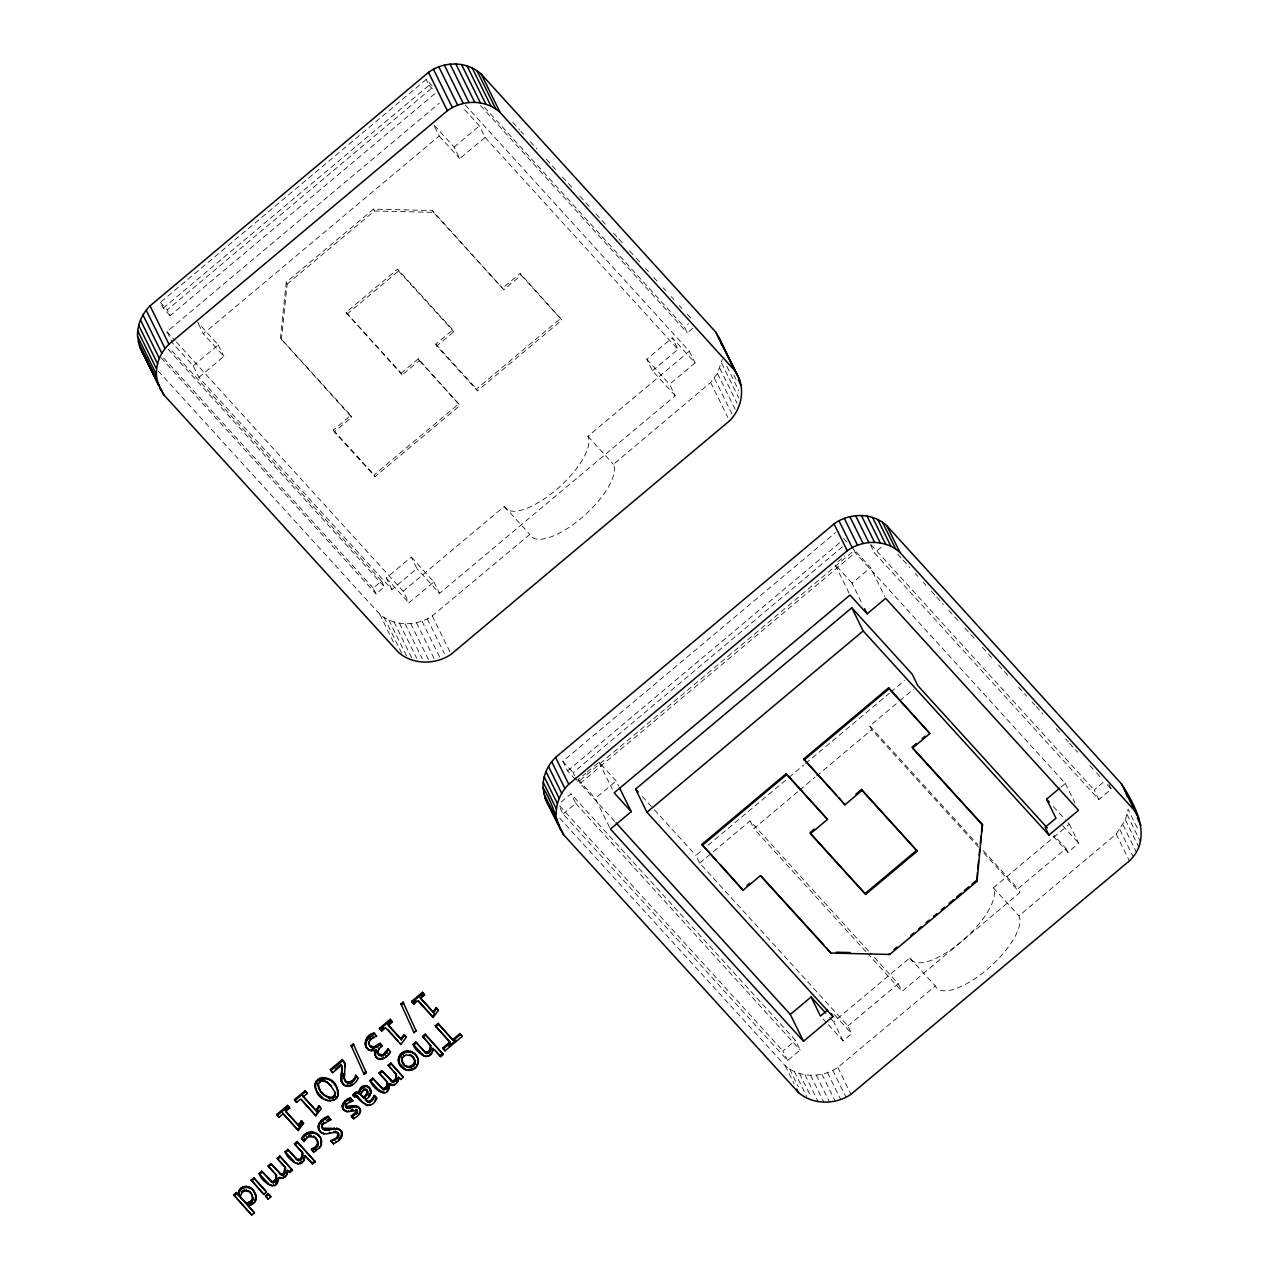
<?xml version="1.0" encoding="UTF-8"?>
<svg xmlns="http://www.w3.org/2000/svg" width="1279" height="1279" viewBox="0 0 1279 1279"><rect width="100%" height="100%" fill="white"/><g stroke="black" fill="none" stroke-linecap="round" stroke-linejoin="round"><path stroke-width="0.75" stroke-dasharray="5 3.75" d="M418.345 358.775L419.256 360.646L402.15 374.987L401.222 373.132L418.345 358.775L460.024 405.443L375.051 476.699L334.283 431.902L351.677 417.306L280.437 338.152L286.224 282.275L373.468 209.117L432.478 210.523L503.798 289.741L521.113 275.225L520.201 273.37L502.887 287.887M281.348 340.006L287.135 284.13L286.224 282.275M158.212 371.006L379.719 614.128C394.204 626.662 416.746 626.534 432.254 615.886L529.794 534.43A54.821 20.528 -42.3 0 0 580.97 518.443A54.821 20.528 -42.3 0 0 613.392 464.325L710.644 382.501L717.471 373.42L722.235 359.479M559.706 818.144L785.226 1065.679C799.727 1078.197 822.269 1078.069 837.777 1067.437L935.317 985.965A54.821 20.528 -42.3 0 0 986.493 969.978A54.821 20.528 -42.3 0 0 1018.915 915.86L1116.167 834.052L1125.408 819.919L1128.062 809.223L1138.646 830.711M170.091 315.673L163.232 308.127L160.403 302.372L426.243 79.458L433.101 86.988L167.261 309.918L170.091 315.673L435.931 92.743M163.232 308.127L429.073 85.213L426.243 79.458M391.966 589.539L386.29 578.028L411.294 557.068L416.954 568.579L391.966 589.539L198.9 377.353L193.225 365.842L172.665 343.252L166.941 331.629L439.337 103.199M198.9 377.353L223.889 356.393L203.329 333.803L439.209 135.99L433.549 124.479L454.109 147.069L459.769 158.58L485.061 137.397L479.385 125.886L462.694 107.516M287.135 284.13L374.395 210.971L433.389 212.378L503.798 289.741M193.225 365.842L218.229 344.882L197.669 322.292M454.109 147.069L479.385 125.886M402.15 374.987L345.985 312.428L397.577 269.15L452.83 329.854L453.741 331.725L436.699 346.017L477.467 390.83L561.881 320.038L520.201 273.37M346.897 314.282L398.504 271.004L397.577 269.15M334.283 431.902L333.371 430.032L350.766 415.451L280.437 338.152M436.699 346.017L435.771 344.163L452.83 329.854M375.051 476.699L374.139 474.845L459.113 403.588M477.467 390.83L476.555 388.96L560.969 318.183M381.574 581.098L384.403 586.853L376.042 593.856L373.212 588.1L381.574 581.098L169.356 347.952M692.77 328.287L687.287 332.876L684.457 327.12L688.566 323.683M675.216 395.771L652.45 370.75L646.79 359.255L672.29 337.864L695.057 362.9L669.557 384.276L675.216 395.771L439.544 593.392L416.954 568.579M652.45 370.75L677.95 349.375L672.29 337.864M411.294 557.068L433.885 581.881L408.88 602.841L403.157 591.218L504.294 506.404A54.821 20.528 -42.3 0 0 555.486 490.417A54.821 20.528 -42.3 0 0 587.908 436.299L689.333 351.261L465.188 104.926M575.278 779.391L567.556 770.901L562.824 761.309L835.555 532.608M567.556 770.901L841.806 540.921M574.703 775.825L573.136 772.628L842.813 546.485M614.671 821.39L580.122 783.419L578.236 779.582L585.654 773.363M587.141 772.116L593.088 767.128M594.559 765.881L599.02 762.156L616.142 780.957L618.652 786.073M837.761 561.961L844.875 555.981M852.102 552.24L577.852 782.22L575.486 777.424M580.122 783.419L855.315 552.656L853.429 548.819L870.535 567.62L884.764 596.526M561.161 802.061L571.01 793.811L795.474 1040.403L800.19 1049.995L787.624 1060.531L563.08 814.004L559.93 807.609M563.08 814.004L575.726 803.404L571.01 793.811M1108.941 784.347L1111.307 789.143L1098.869 799.567L874.468 552.88L881.407 547.06M609.571 827.305L595.343 798.4L616.142 780.957M861.247 601.913L852.022 583.16L870.535 567.62M828.44 1024.799L843.069 1040.866L851.67 1033.656L847.897 1025.982L699.709 863.117L695.936 855.443L702.027 850.343M708.118 845.227L787.288 778.831M788.823 777.552L804.043 764.794M805.562 763.515L889.321 693.282M890.839 692.003L904.541 680.508M699.709 863.117L711.923 852.885M713.442 851.606L750.07 820.894L868.889 951.464M978.483 847.13L871.686 729.749L869.8 725.912L898.306 702.011M899.808 700.748L913.318 689.413M865.995 951.8L753.843 828.568L798.224 791.349M799.759 790.07L815.059 777.232M816.594 775.953L871.686 729.749M1060.994 787.081L1065.311 783.451L855.315 552.656M787.624 1060.531L782.908 1050.938L795.474 1040.403M1098.869 799.567L1094.137 789.974L1103.825 781.869M843.069 1040.866L833.684 1021.809L909.817 957.955A54.821 20.528 -42.3 0 0 961.009 941.968A54.821 20.528 -42.3 0 0 993.431 887.85L1069.34 824.188L1065.327 819.759M847.897 1025.982L898.258 983.743L870.216 952.935M867.322 953.271L902.031 991.417L1019.859 892.598L1017.972 888.761L1065.999 848.489L1053.992 835.283M1053.161 836.146L1067.885 852.326L1078.725 843.245L1069.34 824.188M163.616 357.976L373.212 588.1M161.074 357.832L376.042 593.856M559.706 805.882L782.908 1050.938M512.815 122.4L519.53 129.771M520.873 131.257L523.559 134.199M530.273 141.585L536.972 148.972M546.373 159.299L557.116 171.114M562.488 177.014L573.216 188.828M579.931 196.215L590.674 208.029M596.046 213.929L606.774 225.743M613.488 233.114L617.517 237.542M618.86 239.029L624.232 244.928M629.604 250.844L634.96 256.743M636.303 258.214L640.331 262.643M645.703 268.558L648.389 271.5M653.761 277.415L657.79 281.844M663.146 287.743L665.831 290.701M671.203 296.6L673.889 299.558M679.261 305.457L681.947 308.415M687.319 314.314L691.347 318.743M897.714 554.223L901.743 558.651M903.086 560.138L909.801 567.524M915.172 573.424L917.858 576.381M923.246 582.297L925.932 585.254M931.304 591.154L935.333 595.582M936.676 597.069L943.39 604.455M948.762 610.371L959.506 622.186M964.878 628.101L975.621 639.916M982.352 647.302L993.096 659.117M998.467 665.032L1009.211 676.847M1018.612 687.191L1026.669 696.064M1032.041 701.963L1034.727 704.921M1036.07 706.392L1042.801 713.794M1056.23 728.566L1060.259 732.995M1065.631 738.91L1068.317 741.852M1069.66 743.339L1077.717 752.196M1089.804 765.497L1095.176 771.413M1096.519 772.884L1100.564 777.312M1107.278 784.698L1111.307 789.143M484.389 107.212L684.457 327.12M480.504 105.581L687.287 332.876M871.079 544.774L1094.137 789.974M485.061 137.397L677.95 349.375M843.516 538.411L847.385 542.648M429.073 85.213L434.796 91.48M852.022 583.16L834.915 564.343L850.007 595.039M646.79 359.255L669.557 384.276M1053.272 806.521L1063.984 818.288M439.209 135.99L459.769 158.58M1062.657 825.579L1078.725 843.245M521.113 275.225L561.881 320.038M869.8 725.912L977.923 844.748M983.263 850.615L1017.972 888.761M983.823 852.997L1019.859 892.598M587.908 436.299L613.392 464.325M993.431 887.85L1018.915 915.86M398.504 271.004L453.741 331.725M435.771 344.163L476.555 388.96M419.256 360.646L460.024 405.443M345.985 312.428L401.222 373.132M504.294 506.404L529.794 534.43M909.817 957.955L935.317 985.965M333.371 430.032L374.139 474.845M642.282 796.481L653.009 808.28M654.352 809.751L695.936 855.443M834.388 1014.663L851.67 1033.656M829.687 1017.429L833.684 1021.809M823.132 1018.963L827.113 1023.344M160.403 302.372L167.261 309.918M562.824 761.309L573.136 772.628M578.236 779.582L595.343 798.4M166.941 331.629L174.999 340.47M176.342 341.941L403.157 591.218M386.29 578.028L408.88 602.841M168.173 349.279L384.403 586.853M575.726 803.404L800.19 1049.995M1127.119 814.627L1140.34 841.486M1125.408 819.919L1138.63 846.762M1122.994 824.971L1136.2 851.83M1119.876 829.703L1133.098 856.562M1116.167 834.052L1129.373 860.911M1065.311 783.451L1075.015 803.148M1065.999 848.489L1067.885 852.326M870.535 544.886L874.468 552.88M733.89 374.923L737.312 381.909M726.84 366.402L738.846 390.814M721.596 363.092L738.766 397.977M719.885 368.368L737.056 403.253M717.471 373.42L735.489 410.047M714.369 378.168L733.251 416.538M710.644 382.501L727.799 417.386M689.333 351.261L695.057 362.9M898.258 983.743L902.031 991.417M750.07 820.894L753.843 828.568M432.478 210.523L433.389 212.378M837.777 1067.437L850.983 1094.296M832.789 1070.347L846.011 1097.206M827.481 1072.633L840.703 1099.492M821.949 1074.248L835.155 1101.091M816.274 1075.143L829.495 1102.002M810.582 1075.319L823.804 1102.162M804.971 1074.76L818.192 1101.619M799.535 1073.497L810.982 1096.774M373.468 209.117L374.395 210.971M794.371 1071.53L806.713 1096.599M789.575 1068.908L798.384 1086.814M785.226 1065.679L794.051 1083.585M599.02 762.156L612.369 789.271M433.885 581.881L439.544 593.392M350.766 415.451L351.677 417.306M432.254 615.886L451.135 654.256M427.266 618.812L444.437 653.697M421.958 621.098L439.976 657.726M416.426 622.697L434.444 659.324M410.767 623.592L428.785 660.22M405.075 623.768L422.23 658.653M399.448 623.209L416.618 658.093M394.012 621.946L412.03 658.573M388.848 619.979L406.866 656.607M384.052 617.357L402.07 653.985M379.719 614.128L393.436 642.026M218.229 344.882L223.889 356.393M198.469 323.939L203.329 333.803"/><path stroke-width="1.5" d="M304.77 1157.687L304.77 1155.529L312.54 1164.05L315.21 1161.796L297.16 1141.523L294.49 1143.778L302.787 1153.338L302.515 1157.383L300.789 1160.117L297.479 1160.293L287.775 1149.405L285.089 1151.66C287.311 1159.445 301.94 1170.765 304.77 1157.687L304.29 1156.728L303.443 1161.252M337.816 1096.199L337.368 1089.292C342.852 1104.992 318.615 1103.265 316.345 1090.427L318.135 1093.529M432.798 1050.315L432.814 1048.156L440.568 1056.678L443.253 1054.44L425.204 1034.167L422.518 1036.406L430.815 1045.966L430.543 1050.027L428.817 1052.761L425.523 1052.921L415.803 1042.033L413.133 1044.288C415.355 1052.089 429.984 1063.409 432.798 1050.315L432.334 1049.356L432.35 1052.233M356.985 1111.355L351.325 1115.8L351.805 1116.759L356.937 1113.322L357.001 1110.428M357.465 1112.314L356.489 1109.548L357.465 1111.387M316.808 1091.387C307.887 1075.143 334.219 1073.449 336.985 1088.125L335.21 1085.04M315.465 1088.285L315.945 1089.244C312.3 1076.007 331.709 1075.687 335.674 1085.999M355.706 1075.239L356.17 1076.199C355.386 1081.89 346.801 1086.479 344.435 1079.412C347.536 1085.519 354.827 1080.147 355.706 1075.239L358.104 1078.325C356.01 1083.777 348.08 1089.532 343.028 1084.16C337.672 1078.501 344.067 1070.667 340.981 1064.352L335.162 1069.244M341.845 1082.45L342.356 1068.604L340.981 1064.352M240.004 1196.52L245.568 1202.628C253.642 1203.683 254.729 1193.611 247.966 1190.605C254.137 1194.042 255.176 1204.37 246.032 1203.587L240.468 1197.48L240.196 1194.666L240.468 1197.48M137.54 336.233C137.093 324.882 142.001 313.755 150.059 305.873L428.513 72.359C443.829 61.056 467.043 60.864 481.256 74.134L715.888 332.252L737.567 375.179C745.385 390.095 741.228 409.2 729.526 420.871L451.135 654.256C435.627 664.904 413.085 665.016 398.6 652.498L163.664 394.651L139.635 346.833L137.54 336.233L156.422 374.603L157.061 379.991L160.722 390.127M156.422 374.603C155.974 363.252 160.882 352.125 168.94 344.243L447.394 110.729C462.71 99.426 485.924 99.234 500.137 112.504L734.77 370.622L737.567 375.179M543.047 787.768C542.616 776.433 547.524 765.29 555.582 757.408L834.036 523.91C849.352 512.591 872.566 512.415 886.779 525.669L1121.411 783.787C1135.848 805.882 1153.146 838.432 1129.373 860.911L850.983 1094.296C835.491 1104.928 812.948 1105.056 798.448 1092.538L563.527 834.675L545.142 798.384L543.047 787.768C551.441 801.118 555.63 815.618 560.586 830.151M556.269 814.627C555.837 803.292 560.73 792.149 568.787 784.267L847.258 550.769C862.558 539.45 885.771 539.274 900 552.528L1134.633 810.646L1137.415 815.203M276.168 1176.888L276.232 1174.777L268.142 1165.872L270.828 1163.618L280.309 1173.786L283.394 1173.482L285.313 1167.167L277.207 1158.262L279.877 1156.024L292.443 1170.269L289.757 1172.507L287.487 1170.013C288.686 1174.953 283.219 1180.517 278.422 1177.623C278.518 1193.435 261.651 1182.467 259.077 1173.467L261.779 1171.212L272.267 1181.78L275.193 1180.037L276.168 1176.888L275.656 1180.997L273.754 1182.643L271.724 1182.34L261.779 1171.212M276.632 1177.847L276.232 1174.777M392.333 1084.432L388.88 1083.633C390.814 1100.659 373.324 1090.363 370.015 1080.451L372.701 1078.181L381.142 1087.47L384.212 1088.653L386.738 1085.615L387.169 1081.762L379.064 1072.857L381.766 1070.587L392.269 1081.171L395.211 1079.428L396.154 1076.263L396.234 1074.152L393.916 1071.61M372.701 1078.181L383.668 1089.724L385.682 1089.037L387.217 1086.574L387.169 1081.762M270.828 1163.618L281.812 1175.145L283.874 1174.442L285.361 1172.012L285.313 1167.167M381.766 1070.587L392.749 1082.13L394.795 1081.41L396.282 1078.98L396.234 1074.152M331.325 1141.571L338.295 1137.415L338.423 1133.594L336.633 1137.766L330.861 1140.612L333.467 1143.922L339.015 1140.5L338.535 1139.541L341.237 1135.944L341.477 1131.995M339.015 1140.5C350.27 1126.239 330.014 1128.877 322.388 1128.062C326.784 1134.361 337.112 1124.161 341.429 1131.787M375.402 1051.802L374.939 1050.842L375.371 1055.846L376.522 1049.467C363.38 1056.054 361.477 1034.647 374.107 1033.08L376.634 1036.294C373.052 1037.477 368.048 1040.035 369.103 1044.607L368.48 1041.73L368.96 1042.689M365.218 1045.119L365.682 1046.078L365.97 1041.682L369.343 1037.397L374.587 1034.04L376.634 1036.294M402.118 1061.282C406.546 1073.88 422.342 1060.723 409.967 1054.679C426.019 1067.022 399.783 1074.072 401.894 1056.918L402.597 1062.241M254.761 1202.148L255.784 1196.6L254.953 1193.179C258.726 1198.439 253.881 1206.225 247.534 1205.25L254.409 1212.796L251.707 1215.05L233.657 1194.778L236.359 1192.524L239.093 1195.977C237.159 1186.544 251.116 1184.354 254.473 1192.444C251.835 1183.603 236.679 1184.93 238.629 1195.018M341.461 1065.311L332.716 1072.649L330.318 1069.564L342.292 1059.524L345.106 1064.464L344.387 1078.709L343.955 1073.481L344.419 1074.44M338.903 1134.553L337.768 1132.411L338.248 1133.37C332.556 1129.996 323.715 1138.022 319.414 1130.668C315.353 1124.337 322.676 1118.278 328.063 1116.231L330.845 1119.733L322.628 1124.465L322.052 1127.63L321.573 1126.671L322.852 1129.021M318.391 1128.398L318.855 1129.357C317.656 1123.346 323.859 1119.317 328.527 1117.191L330.845 1119.733M317.624 1143.666L317.208 1140.101L313.467 1136.008C319.478 1139.589 319.718 1148.494 311.948 1150.125L311.468 1149.166L315.705 1146.655L317.624 1143.666L318.103 1144.625M855.859 794.259L861.566 789.463L917.283 851.143L865.675 894.405L810.438 833.7L827.481 819.407L786.233 773.635L701.819 844.428L743.067 890.2L760.381 875.667L830.79 953.047L889.784 954.454L977.044 881.279L977.364 872.614M977.764 868.761L978.563 861.055M979.17 855.283L979.762 849.496M980.369 843.724L981.169 836.018M981.569 832.165L982.368 824.459L912.023 747.16L916.372 743.515M977.044 881.279L982.368 824.459M343.22 1109.309C339.91 1104.193 345.938 1099.221 350.398 1097.702L352.892 1100.883L347.248 1103.537L345.858 1106.815C356.569 1103.297 368.4 1109.836 353.628 1118.757L351.805 1116.759M356.953 1110.508L346.897 1111.755L342.756 1108.349L343.795 1103.745L345.714 1101.635L350.878 1098.661L352.892 1100.883M363.444 1097.286L366.194 1094.696L367.473 1091.099L367.712 1093.785L363.923 1098.245L360.326 1093.849L363.923 1098.245M319.942 1089.74L319.462 1088.781C321.125 1095.032 335.082 1102.594 334.81 1091.93C337.001 1104.64 319.079 1095 318.583 1087.15L319.047 1088.109L318.055 1083.105L318.519 1086.638L318.055 1085.679M377.625 1052.089L377.145 1051.13L377.737 1053.049L378.92 1048.956L382.085 1045.886L380.135 1043.296L373.74 1046.973L369.647 1045.359C371.853 1050.155 378.008 1047.117 380.598 1044.256L380.135 1043.296M287.775 1149.405L297.016 1159.334L300.309 1159.158L302.036 1156.424L302.308 1152.379L294.49 1143.778M415.803 1042.033L425.044 1051.962L428.353 1051.802L430.08 1049.068L430.352 1045.007L422.518 1036.406M418.233 1060.227L417.753 1059.268L418.025 1063.616C414.348 1076.039 395.771 1069.308 398.616 1057.765C402.261 1045.455 420.903 1051.962 418.025 1063.616M399.368 1063.808C395.515 1053.576 412.206 1046.893 416.874 1056.886L416.394 1055.926M386.945 1091.547L388.88 1083.633M320.725 1146.272L321.301 1140.276L321.477 1144.641L319.574 1147.823L313.771 1152.139L311.948 1150.125M396.762 1081.634L398.009 1078.133M389.36 1084.592C394.156 1087.486 399.608 1081.938 398.424 1076.998L400.695 1079.492L403.365 1077.238L390.814 1062.993L388.129 1065.247L396.714 1075.111M370.414 1089.164C367.073 1083.361 358.967 1088.173 359.207 1093.833L358.744 1092.874C361.941 1076.358 379.863 1092.458 365.218 1099.668L367.76 1102.146L370.127 1102.194L373.356 1099.221L374.459 1095.4L370.942 1100.404L368.432 1101.491L366.194 1100.308L366.673 1101.267M369.935 1088.205L370.622 1093.081M240.676 1195.625L241.859 1192.699L244.609 1190.669L248.446 1191.564M360.79 1094.808C361.046 1091.898 364.435 1088.045 367.281 1090.667L365.906 1089.053L366.386 1090.012M318.535 1084.064C321.077 1077.957 328.575 1082.498 331.085 1086.255L327.296 1082.13L322.979 1080.02L323.459 1080.979M276.024 1184.578L275.545 1183.619L277.671 1180.597M313.931 1136.967L307.983 1136.855L303.906 1141.603L304.786 1138.406M388.033 1048.908L386.882 1052.569L383.236 1055.767L378.792 1054.887L378.328 1053.928L382.757 1054.807L388.033 1048.908L390.415 1051.962C387.841 1057.621 377.801 1063.473 374.907 1054.887M374.459 1095.4L376.745 1098.341C371.358 1111.387 361.717 1102.626 355.962 1096.231L354.747 1097.094L353.34 1095.927L353.564 1093.865L356.521 1092.09L358.744 1092.874M353.34 1095.927L355.962 1093.257L359.207 1093.833M376.266 1097.382L374.795 1101.283M298.678 1125.824L298.215 1124.865L301.412 1120.58L303.571 1123.41L298.231 1130.54L282.995 1113.801L278.966 1117.175L276.856 1114.409L287.583 1105.392L289.709 1108.158L285.681 1111.547L298.678 1125.824L301.892 1121.539L301.412 1120.58M316.297 1111.067L315.817 1110.108L319.015 1105.823L321.189 1108.637L315.833 1115.784L300.597 1099.029L296.584 1102.402L294.458 1099.636L305.201 1090.635L307.312 1093.401L303.299 1096.774L316.297 1111.067L319.494 1106.783L319.015 1105.823M401.334 1039.747L400.855 1038.788L404.068 1034.503L406.226 1037.333L400.871 1044.463L385.634 1027.724L381.622 1031.098L379.495 1028.332L390.239 1019.315L392.365 1022.081L388.336 1025.47L401.334 1039.747L404.532 1035.462L404.068 1034.503M433.549 1012.728L433.069 1011.769L436.267 1007.5L438.441 1010.314L433.085 1017.444L417.849 1000.706L413.836 1004.079L411.71 1001.313L422.454 992.312L424.564 995.078L420.551 998.451L433.549 1012.728L436.747 1008.46L436.267 1007.5M298.231 1130.54L297.751 1129.581L303.107 1122.45M316.441 1113.385L318.567 1110.54M433.085 1017.444L432.622 1016.485L434.764 1013.639M303.906 1141.603L301.54 1138.566C305.249 1129.549 318.695 1130.124 321.317 1139.557L320.853 1138.598L321.78 1141.236M302.02 1139.525C305.233 1132.011 316.329 1130.396 320.453 1137.894L319.974 1136.935M402.373 1057.877L406.035 1054.807L410.447 1055.639M354.747 1097.094L354.747 1095.655L355.226 1096.615M381.606 1044.927L381.158 1046.686M619.5 787.784L631.234 811.653L610.451 829.096L803.516 1041.266L832.917 1016.613L646.95 812.245L635.567 789.111L851.798 607.797L912.151 674.129L917.826 685.64L1047.309 827.961M351.181 1045.678L353.292 1043.92L353.755 1044.879L351.661 1046.638L351.181 1045.678L364.179 1074.44L366.274 1072.681L353.292 1043.92M400.998 1003.903L403.109 1002.144L403.588 1003.104L401.478 1004.862L400.998 1003.903L413.996 1032.665L416.107 1030.906L403.109 1002.144M631.234 811.653L614.128 792.852L850.007 595.039L867.13 613.856L885.644 598.316L1078.533 810.31L1048.956 835.107L863.181 630.931L851.798 607.797M277.319 1115.368L288.063 1106.351L287.583 1105.392M294.921 1100.595L305.665 1091.595L305.201 1090.635M330.781 1070.523L342.772 1060.483L342.292 1059.524M379.975 1029.291L390.719 1020.274L390.239 1019.315M412.19 1002.272L422.917 993.271L422.454 992.312M289.23 1107.198L285.217 1110.588L298.215 1124.865M381.622 1031.098L381.142 1030.139L383.828 1027.884M391.886 1021.122L387.857 1024.511L400.855 1038.788M413.836 1004.079L413.357 1003.12L416.043 1000.881M421.415 996.373L424.1 994.119M646.95 812.245L863.181 630.931M251.212 1180.069L253.881 1177.815L265.968 1191.101L266.448 1192.06L263.762 1194.314L251.212 1180.069L263.762 1194.314M459.976 1033.544L462.183 1036.422L445.06 1050.778L443.301 1048.86L450.448 1042.881L435.244 1025.742L438.105 1023.344L453.31 1040.482L460.44 1034.503L459.976 1033.544L452.83 1039.523M234.137 1195.737L236.823 1193.483L236.359 1192.524M251.675 1181.029L254.361 1178.774L253.881 1177.815M259.557 1174.426L262.243 1172.172M276.712 1175.737L268.606 1166.832L271.292 1164.577M285.777 1168.127L277.671 1159.222L280.357 1156.983L279.877 1156.024M285.569 1152.619L288.239 1150.365M294.953 1144.737L297.639 1142.483L297.16 1141.523M370.478 1081.41L373.18 1079.14M387.633 1082.721L379.543 1073.816L382.229 1071.546M388.608 1066.206L391.278 1063.952L390.814 1062.993M413.597 1045.247L416.283 1042.993M422.997 1037.365L425.667 1035.127L425.204 1034.167M435.723 1026.701L438.585 1024.303L438.105 1023.344M291.964 1169.31L289.294 1171.548L289.757 1172.507M265.488 1195.769L268.158 1193.515L270.349 1195.929L270.828 1196.888L268.142 1199.126L265.488 1195.769L268.142 1199.126M443.301 1048.86L442.838 1047.901L449.968 1041.921L435.244 1025.742M265.952 1196.728L268.638 1194.474L268.158 1193.515M448.865 1046.238L456.011 1040.243M312.54 1164.05L312.06 1163.091L314.746 1160.836M440.568 1056.678L440.104 1055.719L442.774 1053.48M861.566 789.463L862.03 790.422L844.923 804.779L803.676 759.007L888.649 687.75L929.897 733.522L912.503 748.119L982.832 825.419M702.299 845.387L786.713 774.594L786.233 773.635M804.155 759.966L889.129 688.71L888.649 687.75M746.92 885.596L749.814 883.181M814.227 829.16L809.959 832.741L865.675 894.405M922.175 738.638L925.069 736.208M865.212 893.445L916.803 850.183M1048.956 835.107L1045.119 827.305L1055.958 818.224L1046.574 799.167L1059.556 788.28M803.516 1041.266L790.31 1014.407L811.094 996.981L825.706 1013.048M893.909 949.642L896.979 947.068M910.744 935.525L913.814 932.951M918.402 929.098L921.456 926.54M926.06 922.687L929.114 920.113M933.702 916.26L936.772 913.702M941.36 909.849L944.414 907.275M949.018 903.438L953.606 899.585M956.66 897.011L961.264 893.158M964.318 890.6L968.906 886.747M971.976 884.173L976.564 880.32M827.641 1010.026L820.479 1016.038L811.094 996.981M351.325 1115.8L354.267 1118.39M326.305 1120.308L330.382 1118.773M349.167 1101.091L352.412 1099.924M345.842 1105.711L345.378 1104.752L346.369 1107.758C350.654 1109.82 357.896 1103.106 360.406 1109.948M308.639 1135.416L311.053 1135.208L311.516 1136.168M370.015 1080.451L378.808 1090.108L384.979 1092.746M346.625 1086.239L346.145 1085.279L349.039 1085.216L349.519 1086.175M336.825 1131.707L333.915 1131.467L334.379 1132.427M836.21 952.231L849.975 952.551M398.904 1062.849L406.274 1070.251M363.987 1103.521L356.281 1095.288L356.745 1096.247M376.458 1057.541L375.994 1056.582L378.52 1059.06M341.365 1081.49L345.314 1085.839M317.656 1092.57L323.875 1099.141M343.411 1109.261L345.266 1111.291M366.306 1047.453L365.842 1046.494L369.151 1050.219M413.133 1044.288L424.068 1056.214M285.089 1151.66L296.041 1163.57M319.414 1130.668L318.935 1129.709L321.972 1133.21M259.077 1173.467L270.109 1185.521M352.876 1094.968L354.283 1096.135M1046.574 799.167L1049.26 802.109M889.129 688.71L929.897 733.522M862.03 790.422L917.283 851.143M803.676 759.007L836.562 795.154M839.184 798.032L844.923 804.779M786.713 774.594L827.481 819.407M761.245 876.179L823.676 944.781M826.33 947.707L830.79 953.047M701.819 844.428L716.288 860.319M720.237 864.668L743.067 890.2M635.567 789.111L638.253 792.053M616.014 822.861L790.31 1014.407M422.917 993.271L424.564 995.078M436.747 1008.46L438.441 1010.314M460.44 1034.503L462.183 1036.422M433.069 1011.769L420.072 997.492L420.551 998.451M418.649 1001.137L432.622 1016.485M438.585 1024.303L453.31 1040.482M411.71 1001.313L413.357 1003.12M442.838 1047.901L445.06 1050.778M425.667 1035.127L443.253 1054.44M434.924 1050.043L440.104 1055.719M390.719 1020.274L392.365 1022.081M404.532 1035.462L406.226 1037.333M387.713 1029.547L397.865 1040.722M379.495 1028.332L381.142 1030.139M388.496 1049.867L390.415 1051.962M380.598 1044.256L382.085 1045.886M391.278 1063.952L403.365 1077.238M388.129 1065.247L391.614 1069.068M342.772 1060.483L344.69 1062.593M374.923 1096.359L376.745 1098.341M356.17 1076.199L358.104 1078.325M330.318 1069.564L332.716 1072.649M305.665 1091.595L307.312 1093.401M319.494 1106.783L321.189 1108.637M315.817 1110.108L302.819 1095.815L303.299 1096.774M301.396 1099.46L315.833 1115.784M294.458 1099.636L296.584 1102.402M330.861 1140.612L333.467 1143.922M288.063 1106.351L289.709 1108.158M301.892 1121.539L303.571 1123.41M282.515 1112.842L297.751 1129.581M311.468 1149.166L313.771 1152.139M301.54 1138.566L303.443 1140.644M276.856 1114.409L278.966 1117.175M297.639 1142.483L315.21 1161.796M305.601 1155.976L312.06 1163.091M280.357 1156.983L292.443 1170.269M254.361 1178.774L266.448 1192.06M268.638 1194.474L270.828 1196.888M236.823 1193.483L239.093 1195.977M233.657 1194.778L251.707 1215.05M330.621 1085.295L335.29 1092.89M547.364 803.292L550.306 807.816M141.841 351.757L144.783 356.281M368.624 1043.648L370.127 1046.318M377.257 1052.089L378.792 1054.887M253.993 1191.484L255.432 1194.138M1121.411 783.787L1139.509 820.111M1137.351 818.144L1140.868 825.307M886.779 525.669L900 552.528M882.51 522.264L895.716 549.123M877.73 519.498L890.951 546.341M872.55 517.419L885.755 544.278M867.066 516.077L880.272 542.936M861.375 515.485L874.596 542.344M855.619 515.693L868.841 542.552M849.895 516.652L863.101 543.511M844.316 518.363L857.522 545.222M838.992 520.809L852.214 547.668M834.036 523.91L847.258 550.769M864.604 608.74L867.13 613.856M718.686 336.809L739.662 380.087M715.888 332.252L734.77 370.622M738.447 380.039L741.021 385.267M481.256 74.134L500.137 112.504M476.987 70.713L495.868 109.083M472.207 67.947L491.088 106.317M467.027 65.868L485.908 104.239M461.543 64.526L480.424 102.896M455.852 63.95L474.733 102.32M889.321 953.494L889.784 954.454M450.096 64.142L468.977 102.512M444.373 65.117L463.254 103.487M438.793 66.828L457.674 105.198M433.469 69.258L452.35 107.628M428.513 72.359L447.394 110.729M831.382 1013.496L832.917 1016.613M796.689 1088.957L798.448 1092.538M555.582 757.408L568.787 784.267M551.713 761.708L564.918 788.567M548.483 766.441L561.705 793.3M545.957 771.525L559.179 798.384M544.199 776.833L557.42 803.692M543.223 782.284L556.445 809.143M543.703 793.172L556.925 820.031M551.185 809.607L563.527 834.675M545.142 798.384L558.363 825.243M150.059 305.873L168.94 344.243M146.19 310.157L165.071 348.527M142.96 314.906L161.841 353.276M140.45 319.974L159.315 358.344M138.676 325.298L157.557 363.668M137.7 330.749L156.582 369.119M138.18 341.637L157.061 379.991M145.646 358.024L154.231 375.466M161.09 389.424L163.664 394.651M139.635 346.833L158.5 385.203M449.968 1041.921L450.448 1042.881M430.352 1045.007L430.815 1045.966M430.399 1047.197L430.863 1048.156M430.08 1049.068L430.543 1050.027M431.007 1052.921L431.471 1053.88M429.392 1050.603L429.872 1051.562M428.353 1051.802L428.817 1052.761M429.68 1054.344L430.16 1055.303M427.25 1052.441L427.714 1053.4M415.627 1029.947L416.107 1030.906M426.179 1052.505L426.642 1053.464M427.714 1055.511L428.177 1056.47M425.044 1051.962L425.523 1052.921M423.781 1050.794L424.244 1051.754M425.635 1055.814L426.099 1056.774M413.517 1031.705L413.996 1032.665M421.814 1053.832L422.278 1054.791M417.274 1057.589L417.737 1058.548M415.131 1054.312L415.611 1055.271M417.849 1060.978L418.313 1061.938M413.645 1052.905L414.124 1053.864M412.062 1051.866L412.541 1052.825M410.399 1051.178L410.879 1052.137M417.354 1065.215L416.89 1064.256L416.299 1066.702M414.06 1059.172L414.524 1060.131M414.732 1061.426L415.195 1062.385M412.27 1056.71L412.749 1057.669M414.652 1062.481L415.115 1063.441M408.64 1050.842L409.104 1051.802M414.3 1063.488L414.764 1064.448M406.866 1050.874L407.33 1051.834M414.396 1067.15L414.876 1068.109M412.749 1065.343L413.229 1066.302M405.139 1051.274L405.619 1052.233M413.229 1069.292L412.749 1068.333L411.071 1069.132L411.534 1070.091M400.407 1043.504L400.871 1044.463M403.477 1052.057L403.94 1053.017M410.623 1066.574L411.103 1067.533M409.536 1066.782L410.015 1067.741M403.477 1055.047L403.94 1056.006M401.862 1053.193L402.341 1054.152M408.433 1066.718L408.912 1067.677M409.328 1069.564L409.808 1070.523M406.194 1065.775L406.674 1066.734M400.391 1054.631L400.871 1055.591M407.553 1069.612L408.033 1070.571M401.542 1057.941L402.006 1058.9M403.908 1063.776L404.388 1064.736M401.446 1059.012L401.926 1059.971M399.304 1056.15L399.783 1057.109M398.616 1057.765L399.096 1058.724M404.132 1068.604L404.612 1069.564M402.565 1067.565L403.029 1068.525M398.313 1059.444L398.792 1060.403M401.062 1066.158L401.542 1067.118M398.408 1061.154L398.888 1062.114M399.783 1064.512L400.263 1065.471M388.097 1053.512L388.56 1054.472M400.215 1078.533L400.695 1079.492M386.402 1051.61L386.882 1052.569M385.97 1055.607L386.45 1056.566M396.154 1076.263L396.634 1077.222M384.515 1053.64L384.995 1054.599M397.625 1080.004L398.089 1080.963M374.107 1033.08L374.587 1034.04M395.819 1078.021L396.282 1078.98M379.064 1044.192L379.543 1045.151M395.211 1079.428L395.675 1080.387M382.757 1054.807L383.236 1055.767M372.876 1036.725L373.356 1037.685M378.44 1047.997L378.92 1048.956M394.332 1080.451L394.795 1081.41M383.045 1057.605L383.508 1058.564M371.118 1034.823L371.581 1035.782M381.142 1055.255L381.606 1056.214M376.25 1046.126L376.729 1047.085M393.308 1081.059L393.772 1082.018M381.686 1058.165L382.149 1059.124M379.655 1054.951L380.135 1055.91M392.269 1081.171L392.749 1082.13M393.932 1084.016L394.412 1084.976M371.15 1039.076L370.686 1038.116L369.647 1040.786M380.87 1059.396L379.176 1058.42L379.655 1059.38M391.246 1080.771L391.71 1081.73M368.88 1036.438L369.343 1037.397M390.207 1079.876L390.671 1080.835M373.74 1046.973L374.219 1047.933M372.605 1046.973L373.084 1047.933M390.655 1084.304L391.118 1085.263M367.409 1037.829L367.872 1038.788M373.772 1050.571L373.292 1049.611L370.846 1049.867L371.31 1050.826M371.549 1046.718L372.013 1047.677M374.555 1052.969L375.019 1053.928M376.985 1057.493L377.449 1058.452M370.558 1046.174L371.038 1047.133M366.274 1039.251L366.753 1040.211M388.976 1085.727L389.44 1086.686M387.089 1083.857L387.569 1084.816M388.608 1087.582L389.072 1088.541M365.49 1040.722L365.97 1041.682M386.738 1085.615L387.217 1086.574M365.043 1042.209L365.522 1043.168M387.777 1089.196L388.24 1090.156M364.947 1043.696L365.426 1044.655M366.817 1047.805L367.297 1048.764M379.064 1072.857L379.543 1073.816M386.114 1087.022L386.594 1087.981M385.219 1088.077L385.682 1089.037M384.212 1088.653L384.691 1089.612M383.204 1088.765L383.668 1089.724M382.181 1088.365L382.645 1089.324M381.142 1087.47L381.622 1088.429M382.501 1092.106L382.981 1093.065M380.566 1091.531L381.046 1092.49M378.808 1090.108L379.271 1091.067M366.274 1072.681L365.81 1071.722L363.7 1073.481L364.179 1074.44M369.135 1087.07L369.599 1088.029M370.382 1089.42L370.846 1090.379M370.446 1090.731L370.91 1091.69M367.521 1085.887L367.984 1086.846M372.876 1098.261L373.356 1099.221M365.538 1085.471L366.018 1086.431M369.487 1093.577L369.951 1094.536M367.249 1092.826L367.712 1093.785M368.464 1095.064L368.944 1096.023M370.942 1100.404L371.406 1101.363M363.476 1085.839L363.939 1086.798M364.787 1088.813L365.266 1089.772M364.099 1089.948L363.636 1088.989L363.06 1090.555M369.647 1101.235L370.127 1102.194M366.194 1094.696L366.657 1095.655M361.557 1086.99L362.037 1087.949M368.432 1101.491L368.912 1102.45M369.711 1104.177L370.191 1105.136M367.281 1101.187L367.76 1102.146M360.55 1088.061L361.014 1089.021M365.378 1098.165L365.858 1099.125M364.371 1096.567L364.835 1097.526M361.19 1091.371L361.653 1092.33M368 1105.648L366.497 1104.544L366.977 1105.504M359.735 1089.404L360.214 1090.363M354.043 1078.549L354.507 1079.508M359.127 1091.003L359.607 1091.962M365.49 1104.145L365.954 1105.104M345.106 1064.464L344.227 1061.634M344.786 1065.695L345.266 1066.654M352.093 1080.835L352.556 1081.794M357.592 1092.282L358.072 1093.241M356.521 1092.09L356.985 1093.049M352.412 1084.96L351.933 1084L350.494 1084.752L350.974 1085.711M358.04 1096.535L358.52 1097.494M350.318 1081.938L350.782 1082.897M355.498 1092.298L355.962 1093.257M357.129 1095.703L357.608 1096.663M341.589 1065.839L342.069 1066.798M354.523 1092.89L355.002 1093.849M341.893 1067.645L342.356 1068.604M355.482 1095.272L355.962 1096.231M348.527 1082.29L348.991 1083.249M341.861 1069.756L342.34 1070.715M353.564 1093.865L354.043 1094.824M343.747 1075.783L344.211 1076.742M346.817 1081.906L347.296 1082.865M341.525 1072.17L342.005 1073.129M358.855 1107.15L359.335 1108.11M345.33 1080.755L345.81 1081.714M347.568 1085.391L348.048 1086.351M357.592 1106.191L358.072 1107.15M359.975 1111.035L360.454 1111.995M341.221 1073.832L341.685 1074.792M356.042 1105.727L356.505 1106.687M359.031 1113.146L359.511 1114.105M340.758 1077.158L341.221 1078.117M343.635 1084.192L344.115 1085.152M350.398 1097.702L350.878 1098.661M355.882 1109.133L356.361 1110.092M354.171 1105.775L354.635 1106.735M340.79 1079.588L341.253 1080.547M342.548 1083.201L343.028 1084.16M356.473 1112.362L356.937 1113.322M351.997 1106.335L352.46 1107.294M355.434 1113.401L355.914 1114.361M353.324 1110.316L352.86 1109.357L351.117 1109.948L351.597 1110.907M347.456 1099.157L347.92 1100.116M353.755 1114.553L354.219 1115.512M349.886 1107.038L350.366 1107.998M345.234 1100.675L345.714 1101.635M353.148 1117.798L353.628 1118.757M345.858 1103.601L346.321 1104.56M347.456 1107.47L347.92 1108.429M348.48 1110.668L348.943 1111.627M346.561 1107.278L347.041 1108.238M345.378 1105.855L346.369 1107.758M333.483 1082.897L333.947 1083.857M337.8 1091.403L338.28 1092.362M343.316 1102.786L343.795 1103.745M337.8 1093.417L338.264 1094.376M346.417 1110.796L346.897 1111.755M331.517 1080.979L331.98 1081.938M342.34 1105.088L342.804 1106.047M329.502 1079.46L329.966 1080.419M342.212 1106.255L342.676 1107.214M342.356 1107.342L343.891 1110.22M334.986 1093.257L335.466 1094.216M327.424 1078.341L327.888 1079.3M336.905 1097.83L336.425 1096.87L335.546 1099.253M334.81 1094.472L335.29 1095.432M325.298 1077.637L325.761 1078.597M334.299 1095.543L334.762 1096.503M327.296 1082.13L327.76 1083.089M333.419 1096.487L333.899 1097.446M323.203 1077.35L323.683 1078.309M324.322 1080.371L324.802 1081.331M332.332 1097.19L332.796 1098.149M333.419 1099.396L333.883 1100.356M321.269 1077.51L321.748 1078.469M331.149 1097.558L331.629 1098.517M322.196 1080.979L320.549 1080.355L321.029 1081.315M329.886 1097.558L330.366 1098.517M319.494 1078.133L319.958 1079.092M328.543 1097.222L329.007 1098.181M329.678 1100.228L330.142 1101.187M319.478 1081.059L319.942 1082.018M317.847 1079.22L318.327 1080.179M325.585 1095.511L326.065 1096.471M328.063 1100.931L325.474 1099.285L325.937 1100.244M316.457 1080.675L316.936 1081.634M322.292 1092.394L322.772 1093.353M317.879 1084.32L318.343 1085.279M340.166 1129.741L340.63 1130.7M341.685 1133.258L342.164 1134.217M338.567 1128.494L339.047 1129.453M341.605 1134.585L342.085 1135.544M315.529 1082.322L315.993 1083.281M341.237 1135.944L341.717 1136.903M315.05 1084.144L315.513 1085.104M321.381 1096.663L321.86 1097.622M336.633 1127.902L337.096 1128.861M340.614 1137.207L341.077 1138.166M319.414 1094.744L319.894 1095.703M315.034 1086.175L315.497 1087.134M338.423 1135.001L338.903 1135.96M339.702 1138.422L340.182 1139.381M334.107 1127.886L334.57 1128.845M335.61 1131.403L336.073 1132.363M328.063 1116.231L328.527 1117.191M337.816 1136.455L338.295 1137.415M336.633 1137.766L337.096 1138.726M330.733 1128.446L331.213 1129.405M324.642 1118.038L325.122 1118.997M335.993 1141.38L336.457 1142.339M334.411 1139.125L334.874 1140.085M328.703 1128.893L329.167 1129.853M329.406 1132.379L329.87 1133.338M323.491 1122.035L323.971 1122.994M322.148 1119.78L322.628 1120.74M326.369 1129.293L326.848 1130.252M322.628 1124.465L322.148 1123.506L321.972 1126.064M320.725 1121.139L321.189 1122.099M324.706 1129.309L325.17 1130.268M323.443 1128.909L323.923 1129.869M319.606 1122.546L320.07 1123.506M323.459 1132.906L323.939 1133.865M318.807 1124.001L319.27 1124.96M318.327 1125.504L318.791 1126.463M318.183 1126.991L318.647 1127.95M319.83 1130.924L320.31 1131.883M318.711 1135.304L319.174 1136.264M317.272 1133.945L317.736 1134.905M315.689 1132.938L316.169 1133.897M320.997 1143.682L321.477 1144.641M313.995 1132.267L314.458 1133.226M317.208 1140.101L317.672 1141.06M315.625 1137.766L316.089 1138.726M317.752 1142.499L318.215 1143.458M312.172 1131.931L312.636 1132.89M319.11 1146.863L319.574 1147.823M317.24 1144.753L317.72 1145.712M310.317 1131.931L310.797 1132.89M316.616 1145.744L317.08 1146.703M308.575 1132.299L309.054 1133.258M315.705 1146.655L316.185 1147.615M309.806 1135.176L310.285 1136.136M315.625 1149.789L316.105 1150.748M306.928 1133.018L307.408 1133.977M313.931 1147.887L314.41 1148.846M305.393 1134.089L305.857 1135.049M306.448 1136.631L306.928 1137.591M303.475 1136.008L303.954 1136.967M302.308 1152.379L302.787 1153.338M302.356 1154.569L302.835 1155.529M303.842 1158.63L304.322 1159.589M302.036 1156.424L302.515 1157.383M301.364 1157.959L301.828 1158.918M300.309 1159.158L300.789 1160.117M302.116 1162.659L301.652 1161.7L299.67 1162.883L300.149 1163.842M299.206 1159.797L299.686 1160.756M298.135 1159.877L298.615 1160.836M297.016 1159.334L297.479 1160.293M295.737 1158.166L296.216 1159.126M297.591 1163.171L298.071 1164.13M293.77 1161.188L294.25 1162.147M287.088 1171.148L287.551 1172.108M285.233 1169.294L285.697 1170.253M287.151 1173.978L286.688 1173.019L286.304 1175.625M284.881 1171.052L285.361 1172.012M284.274 1172.443L284.753 1173.403M277.207 1158.262L277.671 1159.222M283.394 1173.482L283.874 1174.442M284.993 1177.016L284.53 1176.056L283.011 1177.032L283.474 1177.991M282.371 1174.074L282.851 1175.033M281.348 1174.186L281.812 1175.145M280.309 1173.786L280.788 1174.746M279.27 1172.891L279.749 1173.85M281.876 1178.407L279.717 1177.335L280.181 1178.295M278.039 1178.742L278.518 1179.702M275.816 1178.646L276.28 1179.606M276.84 1182.212L277.319 1183.171M268.142 1165.872L268.606 1166.832M275.193 1180.037L275.656 1180.997M274.282 1181.093L274.761 1182.052M273.29 1181.684L273.754 1182.643M272.267 1181.78L272.747 1182.739M273.578 1184.818L274.058 1185.777M271.244 1181.38L271.724 1182.34M270.221 1180.485L270.684 1181.444M271.58 1185.121L272.043 1186.081M267.871 1183.123L268.35 1184.082M255.56 1194.874L256.024 1195.833M252.666 1189.822L253.146 1190.781M255.784 1196.6L256.264 1197.56M251.26 1188.463L251.739 1189.422M255.656 1198.279L256.136 1199.238M249.821 1187.424L250.284 1188.383M255.16 1199.798L255.624 1200.757M248.334 1186.704L248.797 1187.663M251.899 1194.97L252.379 1195.929M252.682 1197.24L253.162 1198.199M250.029 1192.46L250.508 1193.419M246.783 1186.32L247.263 1187.28M252.682 1198.263L253.146 1199.222M252.395 1199.238L252.858 1200.198M245.248 1186.257L245.728 1187.216M251.835 1200.134L252.299 1201.093M253.53 1203.411L253.066 1202.452L251.707 1203.395L252.171 1204.354M246 1189.678L246.479 1190.637M243.777 1186.528L244.257 1187.488M251.004 1200.981L251.483 1201.94M244.129 1189.71L244.609 1190.669M249.965 1201.668L250.444 1202.628M242.37 1187.136L242.834 1188.095M250.252 1204.003L250.716 1204.962M254.409 1212.796L247.071 1204.29L249.181 1205.266M248.718 1202.18L249.181 1203.139M240.996 1188.079L241.475 1189.038M242.37 1190.669L242.834 1191.628M241.379 1191.74L241.859 1192.699M239.621 1189.55L240.084 1190.509M245.568 1202.628L246.032 1203.587M238.757 1191.197L239.237 1192.156M238.438 1193.019L238.901 1193.978M366.801 1089.708L367.952 1092.058M340.965 1130.828L341.941 1132.954M1124.209 788.344L1125.6 791.621M336.505 1087.166L337.848 1090.252M343.907 1077.749L344.914 1080.371M1126.303 793.252L1127.199 796.721M720.78 341.717L721.676 345.17"/></g></svg>
